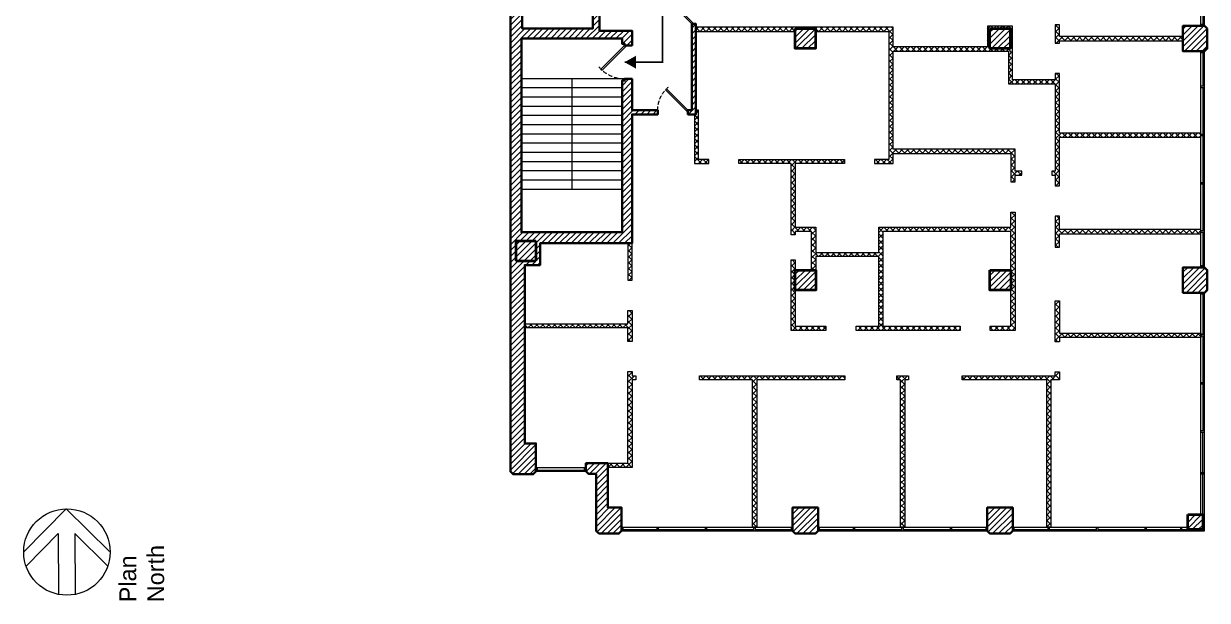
# Model space of a CAD drawing. Extents: x 65572 to 72871, y 30718 to 33858.
# Drawn here: x 71460 to 72871, y 31378 to 32066 of the extents above; entities that cross this region are included whole.
import ezdxf

# ---------------------------------------------------------------- set-up
doc = ezdxf.new("R2010")
doc.units = 0
doc.header["$LTSCALE"] = 0.5
doc.header["$MEASUREMENT"] = 0
doc.linetypes.add('HIDDEN', pattern=[0.375, 0.25, -0.125])
doc.layers.get('0').update_dxf_attribs({"color": 20, "linetype": 'CONTINUOUS'})
for name, color, linetype, lineweight in [('Annotations', 40, 'CONTINUOUS', 5), ('Drywalls', 7, 'CONTINUOUS', 20), ('Framing', 142, 'CONTINUOUS', 13), ('Hatches', 8, 'CONTINUOUS', 5), ('Projections', 151, 'HIDDEN', 5), ('Structure', 7, 'CONTINUOUS', 40), ('Viewed', 150, 'CONTINUOUS', 9), ('Walls', 7, 'CONTINUOUS', 35)]:
    doc.layers.add(name, color=color, linetype=linetype, lineweight=lineweight)
doc.layers.add('Egress', color=7, linetype='CONTINUOUS', lineweight=5, true_color=0xe60000)
doc.styles.get("Standard").update_dxf_attribs({"font": 'arial.ttf'})
pattern_1 = [(45, (4168.4413, 0), (-3.5355339, 3.5355339), [])]
pattern_2 = [(45, (4168.4413, 0), (-3.5355339, 3.5355339), []), (135, (4168.4413, 0), (-3.5355339, -3.5355339), [])]

# ---------------------------------------------------------------- blocks, each defined once
blk = doc.blocks.new('DR1H45')
at = {"color": 0, "linetype": 'ByBlock', "lineweight": -2}
for p, q in [((-0.5, 0), (0.207, 0.707)), ((0.207, 0.707), (0.242, 0.672)), ((-0.465, -0.035), (0.242, 0.672)), ((-0.5, 0), (-0.465, -0.035))]:
    blk.add_line(p, q, dxfattribs=at)
at = {"layer": 'Projections'}
blk.add_arc((-0.5, 0), 1, 0, 50.1944, dxfattribs=at)

msp = doc.modelspace()

# ---------------------------------------------------------------- hatches: boundary and pattern name
at = {"layer": 'Hatches'}
h = msp.add_hatch(dxfattribs=at)
h.set_pattern_fill('ANSI31', color=256, scale=40, style=0)
h.set_pattern_definition(pattern_1)
h.paths.add_polyline_path([(72057.410393, 31708.138744), (72057.410393, 31778.263744), (72075.728413, 31778.263744), (72075.728413, 31804.127705), (72185.410393, 31804.127705), (72185.410393, 31957.877705), (72215.910393, 31957.877705), (72215.910393, 31962.877705), (72185.410393, 31962.877705), (72185.410393, 32000.127705), (72176.410393, 32000.127705), (72176.410393, 31998.127705), (72173.410393, 31998.127705), (72173.410393, 31817.377705), (72053.410393, 31817.377705), (72053.410393, 32048.377705), (72173.410393, 32048.377705), (72173.410393, 32042.127705), (72176.410393, 32042.127705), (72176.410393, 32040.127705), (72185.410393, 32040.127705), (72185.410393, 32057.627705), (72146.410393, 32057.627705), (72146.410393, 32084.127705), (72138.410393, 32084.127705), (72138.410393, 32060.127705), (72054.410393, 32060.127705), (72054.410393, 32254.627705), (72138.410393, 32254.627705), (72138.410393, 32235.127705), (72146.410393, 32235.127705), (72146.410393, 32252.877705), (72185.410393, 32252.877705), (72185.410393, 32348.877705), (72180.410393, 32348.877705), (72180.410393, 32332.627705), (72059.910393, 32332.627705), (72059.910393, 32383.627705), (72180.410393, 32383.627705), (72180.410393, 32380.877705), (72185.410393, 32380.877705), (72185.410393, 32406.627705), (72180.410393, 32406.627705), (72180.410393, 32388.627705), (72059.910393, 32388.627705), (72059.910393, 32495.377705), (72180.410393, 32495.377705), (72180.410393, 32438.627705), (72185.410393, 32438.627705), (72185.410393, 32555.627705), (72180.410393, 32555.627705), (72180.410393, 32503.877705), (72059.910393, 32503.877705), (72059.910393, 32591.627705), (72180.410393, 32591.627705), (72180.410393, 32587.627705), (72185.410393, 32587.627705), (72185.410393, 32619.627705), (72176.410393, 32619.627705), (72176.410393, 32617.627705), (72173.410393, 32617.627705), (72173.410393, 32603.627705), (72053.410393, 32603.627705), (72053.410393, 32845.627705), (72173.410393, 32845.627705), (72173.410393, 32661.627705), (72176.410393, 32661.627705), (72176.410393, 32659.627705), (72185.410393, 32659.627705), (72185.410393, 32677.627705), (72217.160393, 32677.627705), (72217.160393, 32685.627705), (72185.410393, 32685.627705), (72185.410393, 32786.627705), (72283.910393, 32786.627705), (72283.910393, 32685.627705), (72265.160393, 32685.627705), (72265.160393, 32677.627705), (72286.910393, 32677.627705), (72286.910393, 32611.627705), (72291.910393, 32611.627705), (72291.910393, 32677.627705), (72291.910393, 32801.877705), (72215.160393, 32801.877705), (72215.160393, 32812.877705), (72184.160393, 32812.877705), (72184.160393, 32853.627705), (72155.910393, 32853.627705), (72155.910393, 32897.377705), (72172.910393, 32897.377705), (72172.910393, 32923.377705), (72169.728413, 32926.559686), (72145.728413, 32926.559686), (72142.546432, 32923.377705), (72142.546432, 32855.377705), (72043.942879, 32855.377705), (72040.407345, 32851.842171), (72040.407345, 31531.864249), (72043.589325, 31528.682269), (72067.589325, 31528.682269), (72070.771306, 31531.864249), (72070.771306, 31565.467803), (72057.410393, 31565.467803), (72057.410393, 31703.138744)])
h.paths.add_polyline_path([(72059.910393, 32327.627705), (72180.410393, 32327.627705), (72180.410393, 32267.627705), (72059.910393, 32267.627705)], flags=16)
h = msp.add_hatch(dxfattribs=at)
h.set_pattern_fill('ANSI31', color=256, scale=40, style=0)
h.set_pattern_definition(pattern_1)
edge = h.paths.add_edge_path()
edge.add_line((72256.410393, 32059.263744), (72256.410393, 31962.877705))
edge.add_line((72256.410393, 31962.877705), (72251.910393, 31962.877705))
edge.add_line((72251.910393, 31962.877705), (72251.910393, 31957.877705))
edge.add_line((72251.910393, 31957.877705), (72261.410393, 31957.877705))
edge.add_line((72261.410393, 31957.877705), (72261.410393, 32051.763744))
edge.add_line((72261.410393, 32051.763744), (72261.410393, 32061.763744))
edge.add_line((72261.410393, 32061.763744), (72261.410393, 32065.763744))
edge.add_line((72261.410393, 32065.763744), (72256.410393, 32065.763744))
edge.add_line((72256.410393, 32065.763744), (72256.410393, 32051.763744))
h = msp.add_hatch(dxfattribs=at)
h.set_pattern_fill('ANSI37', color=256, scale=40, style=0)
h.set_pattern_definition(pattern_2)
h.paths.add_polyline_path([(72403.910393, 32056.763744), (72491.410393, 32056.763744), (72491.410393, 31904.263744), (72474.410393, 31904.263744), (72474.410393, 31899.263744), (72496.410393, 31899.263744), (72496.410393, 31911.263744), (72636.910393, 31911.263744), (72636.910393, 31890.263744), (72636.910393, 31877.263744), (72641.910393, 31877.263744), (72641.910393, 31885.263744), (72649.910393, 31885.263744), (72649.910393, 31890.263744), (72641.910393, 31890.263744), (72641.910393, 31916.263744), (72496.410393, 31916.263744), (72496.410393, 32033.263744), (72633.910393, 32033.263744), (72633.910393, 31994.263744), (72689.910393, 31994.263744), (72689.910393, 31890.263744), (72685.910393, 31890.263744), (72685.910393, 31885.263744), (72689.910393, 31885.263744), (72689.910393, 31872.570725), (72694.910393, 31872.570725), (72694.910393, 31930.570725), (72863.410393, 31930.570725), (72863.410393, 31935.570725), (72694.910393, 31935.570725), (72694.910393, 32006.763744), (72689.910393, 32006.763744), (72689.910393, 31999.263744), (72638.910393, 31999.263744), (72638.910393, 32063.263744), (72608.910393, 32063.263744), (72608.910393, 32038.263744), (72496.410393, 32038.263744), (72496.410393, 32061.763744), (72261.410393, 32061.763744), (72261.410393, 32056.763744), (72379.910393, 32056.763744), (72379.910393, 32060.263744), (72403.910393, 32060.263744)])
h.paths.add_polyline_path([(72611.910393, 32060.263744), (72635.910393, 32060.263744), (72635.910393, 32036.263744), (72611.910393, 32036.263744)], flags=16)
h = msp.add_hatch(dxfattribs=at)
h.set_pattern_fill('ANSI31', color=256, scale=40, style=0)
h.set_pattern_definition(pattern_1)
h.paths.add_polyline_path([(72379.910393, 32060.263744), (72403.910393, 32060.263744), (72403.910393, 32036.263744), (72379.910393, 32036.263744)])
h = msp.add_hatch(dxfattribs=at)
h.set_pattern_fill('ANSI31', color=256, scale=40, style=0)
h.set_pattern_definition(pattern_1)
h.paths.add_polyline_path([(72611.910393, 32060.263744), (72635.910393, 32060.263744), (72635.910393, 32036.263744), (72611.910393, 32036.263744)])
h = msp.add_hatch(dxfattribs=at)
h.set_pattern_fill('ANSI37', color=256, scale=40, style=0)
h.set_pattern_definition(pattern_2)
h.paths.add_polyline_path([(72841.910393, 32050.763744), (72694.910393, 32050.763744), (72694.910393, 32064.763744), (72689.910393, 32064.763744), (72689.910393, 32042.763744), (72694.910393, 32042.763744), (72694.910393, 32045.763744), (72841.910393, 32045.763744)])
h = msp.add_hatch(dxfattribs=at)
h.set_pattern_fill('ANSI31', color=256, scale=40, style=0)
h.set_pattern_definition(pattern_1)
h.paths.add_polyline_path([(72871.092374, 32060.263744), (72871.092374, 32036.263744), (72867.910393, 32033.081764), (72841.910393, 32033.081764), (72841.910393, 32063.445725), (72867.910393, 32063.445725)])
h = msp.add_hatch(dxfattribs=at)
h.set_pattern_fill('ANSI37', color=256, scale=40, style=0)
h.set_pattern_definition(pattern_2)
h.paths.add_polyline_path([(72259.728413, 31957.877705), (72259.728413, 31899.263744), (72276.728413, 31899.263744), (72276.728413, 31904.263744), (72264.728413, 31904.263744), (72264.728413, 31962.877705), (72261.410393, 31962.877705)])
h = msp.add_hatch(dxfattribs=at)
h.set_pattern_fill('ANSI37', color=256, scale=40, style=0)
h.set_pattern_definition(pattern_2)
h.paths.add_polyline_path([(72399.410393, 31772.263744), (72399.410393, 31818.263744), (72379.910393, 31818.263744), (72379.910393, 31814.263744), (72374.910393, 31814.263744), (72374.910393, 31899.263744), (72312.728413, 31899.263744), (72312.728413, 31904.263744), (72438.410393, 31904.263744), (72438.410393, 31899.263744), (72379.910393, 31899.263744), (72379.910393, 31823.263744), (72404.410393, 31823.263744), (72404.410393, 31793.263744), (72479.410393, 31793.263744), (72479.410393, 31823.263744), (72636.910393, 31823.263744), (72636.910393, 31841.263744), (72641.910393, 31841.263744), (72641.910393, 31700.263744), (72612.410393, 31700.263744), (72612.410393, 31705.263744), (72636.910393, 31705.263744), (72636.910393, 31747.263744), (72636.910393, 31747.263744), (72636.910393, 31773.263744), (72636.910393, 31773.263744), (72636.910393, 31818.263744), (72484.410393, 31818.263744), (72484.410393, 31705.263744), (72576.410393, 31705.263744), (72576.410393, 31700.263744), (72484.410393, 31700.263744), (72484.410393, 31700.263744), (72452.410393, 31700.263744), (72452.410393, 31705.263744), (72479.410393, 31705.263744), (72479.410393, 31788.263744), (72404.410393, 31788.263744), (72404.410393, 31772.263744)])
h = msp.add_hatch(dxfattribs=at)
h.set_pattern_fill('ANSI37', color=256, scale=40, style=0)
h.set_pattern_definition(pattern_2)
h.paths.add_polyline_path([(72863.410393, 31820.570725), (72694.910393, 31820.570725), (72694.910393, 31836.570725), (72689.910393, 31836.570725), (72689.910393, 31799.570725), (72694.910393, 31799.570725), (72694.910393, 31815.570725), (72863.410393, 31815.570725)])
h = msp.add_hatch(dxfattribs=at)
h.set_pattern_fill('ANSI37', color=256, scale=40, style=0)
h.set_pattern_definition(pattern_2)
h.paths.add_polyline_path([(72180.410393, 31804.127705), (72180.410393, 31760.138744), (72185.410393, 31760.138744), (72185.410393, 31804.127705)])
h = msp.add_hatch(dxfattribs=at)
h.set_pattern_fill('ANSI37', color=256, scale=40, style=0)
h.set_pattern_definition(pattern_2)
h.paths.add_polyline_path([(72379.910393, 31748.263744), (72379.910393, 31705.263744), (72416.410393, 31705.263744), (72416.410393, 31700.263744), (72374.910393, 31700.263744), (72374.910393, 31703.763744), (72374.910393, 31700.263744), (72374.910393, 31784.263744), (72376.160393, 31784.263744), (72379.910393, 31784.263744), (72379.910393, 31772.263744)])
h = msp.add_hatch(dxfattribs=at)
h.set_pattern_fill('ANSI31', color=256, scale=40, style=0)
h.set_pattern_definition(pattern_1)
h.paths.add_polyline_path([(72867.910393, 31775.445725), (72871.092374, 31772.263744), (72871.092374, 31748.263744), (72867.910393, 31745.081764), (72841.910393, 31745.081764), (72841.910393, 31775.445725)])
h = msp.add_hatch(dxfattribs=at)
h.set_pattern_fill('ANSI31', color=256, scale=40, style=0)
h.set_pattern_definition(pattern_1)
h.paths.add_polyline_path([(72379.910393, 31772.263744), (72404.410393, 31772.263744), (72404.410393, 31748.263744), (72379.910393, 31748.263744)])
h = msp.add_hatch(dxfattribs=at)
h.set_pattern_fill('ANSI31', color=256, scale=40, style=0)
h.set_pattern_definition(pattern_1)
h.paths.add_polyline_path([(72611.910393, 31772.263744), (72636.910393, 31772.263744), (72636.910393, 31748.263744), (72611.910393, 31748.263744)])
h = msp.add_hatch(dxfattribs=at)
h.set_pattern_fill('ANSI37', color=256, scale=40, style=0)
h.set_pattern_definition(pattern_2)
h.paths.add_polyline_path([(72863.410393, 31691.945725), (72694.910393, 31691.945725), (72694.910393, 31686.763744), (72689.910393, 31686.763744), (72689.910393, 31735.570725), (72694.910393, 31735.570725), (72694.910393, 31696.945725), (72863.410393, 31696.945725)])
h = msp.add_hatch(dxfattribs=at)
h.set_pattern_fill('ANSI37', color=256, scale=40, style=0)
h.set_pattern_definition(pattern_2)
h.paths.add_polyline_path([(72057.410393, 31708.138744), (72180.410393, 31708.138744), (72180.410393, 31724.138744), (72185.410393, 31724.138744), (72185.410393, 31687.138744), (72180.410393, 31687.138744), (72180.410393, 31703.138744), (72057.410393, 31703.138744)])
h = msp.add_hatch(dxfattribs=at)
h.set_pattern_fill('ANSI37', color=256, scale=40, style=0)
h.set_pattern_definition(pattern_2)
h.paths.add_polyline_path([(72156.546432, 31541.877705), (72180.410393, 31541.877705), (72180.410393, 31651.138744), (72185.410393, 31651.138744), (72185.410393, 31646.263744), (72189.910393, 31646.263744), (72189.910393, 31641.263744), (72185.410393, 31641.263744), (72185.410393, 31536.877705), (72156.546432, 31536.877705)])
h = msp.add_hatch(dxfattribs=at)
h.set_pattern_fill('ANSI37', color=256, scale=40, style=0)
h.set_pattern_definition(pattern_2)
h.paths.add_polyline_path([(72679.717374, 31465.649783), (72679.717374, 31641.263744), (72578.967374, 31641.263744), (72578.967374, 31646.263744), (72689.910393, 31646.263744), (72689.910393, 31650.763744), (72694.910393, 31650.763744), (72694.910393, 31641.263744), (72684.717374, 31641.263744), (72684.717374, 31465.649783)])
h = msp.add_hatch(dxfattribs=at)
h.set_pattern_fill('ANSI37', color=256, scale=40, style=0)
h.set_pattern_definition(pattern_2)
h.paths.add_polyline_path([(72329.035393, 31465.649783), (72329.035393, 31641.263744), (72265.910393, 31641.263744), (72265.910393, 31646.263744), (72438.967374, 31646.263744), (72438.967374, 31641.263744), (72334.035393, 31641.263744), (72334.035393, 31465.649783)])
h = msp.add_hatch(dxfattribs=at)
h.set_pattern_fill('ANSI37', color=256, scale=40, style=0)
h.set_pattern_definition(pattern_2)
h.paths.add_polyline_path([(72505.467374, 31465.649783), (72505.467374, 31641.263744), (72500.967374, 31641.263744), (72500.967374, 31646.263744), (72514.967374, 31646.263744), (72514.967374, 31641.263744), (72510.467374, 31641.263744), (72510.467374, 31465.649783)])
h = msp.add_hatch(dxfattribs=at)
h.set_pattern_fill('ANSI31', color=256, scale=40, style=0)
h.set_pattern_definition(pattern_1)
h.paths.add_polyline_path([(72145.728413, 31457.967803), (72142.546432, 31461.149783), (72142.546432, 31529.035822), (72133.472893, 31529.035822), (72130.290913, 31532.217803), (72130.290913, 31541.877705), (72156.546432, 31541.877705), (72156.546432, 31488.899783), (72172.910393, 31488.899783), (72172.910393, 31461.149783), (72169.728413, 31457.967803)])
edge = h.paths.add_edge_path()
edge.add_line((72172.910393, 31461.149783), (72172.910393, 31465.649783))
h = msp.add_hatch(dxfattribs=at)
h.set_pattern_fill('ANSI31', color=256, scale=40, style=0)
h.set_pattern_definition(pattern_1)
h.paths.add_polyline_path([(72407.092374, 31488.899783), (72376.728413, 31488.899783), (72376.728413, 31461.149783), (72379.910393, 31457.967803), (72403.910393, 31457.967803), (72407.092374, 31461.149783)])
edge = h.paths.add_edge_path(flags=17)
edge.add_line((72407.092374, 31461.149783), (72407.092374, 31465.649783))
h = msp.add_hatch(dxfattribs=at)
h.set_pattern_fill('ANSI31', color=256, scale=40, style=0)
h.set_pattern_definition(pattern_1)
edge = h.paths.add_edge_path()
edge.add_line((72639.092374, 31461.149783), (72635.910393, 31457.967803))
edge.add_line((72635.910393, 31457.967803), (72611.910393, 31457.967803))
edge.add_line((72611.910393, 31457.967803), (72608.728413, 31461.149783))
edge.add_line((72608.728413, 31461.149783), (72608.728413, 31488.899783))
edge.add_line((72608.728413, 31488.899783), (72639.092374, 31488.899783))
edge.add_line((72639.092374, 31488.899783), (72639.092374, 31461.149783))
edge.add_line((72639.092374, 31461.149783), (72639.092374, 31465.649783))
h = msp.add_hatch(dxfattribs=at)
h.set_pattern_fill('ANSI31', color=256, scale=40, style=0)
h.set_pattern_definition(pattern_1)
h.paths.add_polyline_path([(72847.660393, 31480.649783), (72865.660393, 31480.649783), (72865.660393, 31462.649783), (72847.660393, 31462.649783)])

# ---------------------------------------------------------------- linework, layer by layer
at = {"layer": 'Annotations'}
for p, q in [((71510.944718, 31487.493473), (71460.141399, 31436.107475)), ((71510.944718, 31487.493473), (71562.400261, 31436.760593)), ((71501.283954, 31457.895852), (71462.970718, 31419.143189)), ((71501.283954, 31457.895852), (71501.741837, 31386.205069)), ((71520.982753, 31458.021666), (71521.441931, 31386.128142)), ((71520.982753, 31458.021666), (71560.363354, 31419.194143))]:
    msp.add_line(p, q, dxfattribs=at)
msp.add_circle((71511.65824, 31435.98142), 51.516995, dxfattribs=at)
at = {"layer": 'Drywalls'}
for p, q in [((72641.910393, 31994.263744), (72649.910393, 31994.263744)), ((72578.967374, 31641.263744), (72578.967374, 31646.263744))]:
    msp.add_line(p, q, dxfattribs=at)
for points in [[(72403.910393, 32056.763744), (72491.410393, 32056.763744), (72491.410393, 31904.263744), (72474.410393, 31904.263744), (72474.410393, 31899.263744), (72496.410393, 31899.263744), (72496.410393, 31911.263744), (72636.910393, 31911.263744), (72636.910393, 31890.263744), (72636.910393, 31877.263744), (72641.910393, 31877.263744), (72641.910393, 31885.263744), (72649.910393, 31885.263744), (72649.910393, 31890.263744), (72641.910393, 31890.263744), (72641.910393, 31916.263744), (72496.410393, 31916.263744), (72496.410393, 32033.263744), (72633.910393, 32033.263744), (72633.910393, 31994.263744), (72689.910393, 31994.263744), (72689.910393, 31890.263744), (72685.910393, 31890.263744), (72685.910393, 31885.263744), (72689.910393, 31885.263744), (72689.910393, 31872.570725), (72694.910393, 31872.570725), (72694.910393, 31930.570725), (72863.410393, 31930.570725), (72863.410393, 31935.570725), (72694.910393, 31935.570725), (72694.910393, 32006.763744), (72689.910393, 32006.763744), (72689.910393, 31999.263744), (72638.910393, 31999.263744), (72638.910393, 32063.263744), (72608.910393, 32063.263744), (72608.910393, 32038.263744), (72496.410393, 32038.263744), (72496.410393, 32061.763744), (72261.410393, 32061.763744), (72261.410393, 32056.763744), (72379.910393, 32056.763744), (72379.910393, 32060.263744), (72403.910393, 32060.263744)], [(72841.910393, 32050.763744), (72694.910393, 32050.763744), (72694.910393, 32064.763744), (72689.910393, 32064.763744), (72689.910393, 32042.763744), (72694.910393, 32042.763744), (72694.910393, 32045.763744), (72841.910393, 32045.763744)], [(72259.728413, 31957.877705), (72259.728413, 31899.263744), (72276.728413, 31899.263744), (72276.728413, 31904.263744), (72264.728413, 31904.263744), (72264.728413, 31962.877705), (72261.410393, 31962.877705)], [(72399.410393, 31772.263744), (72399.410393, 31818.263744), (72379.910393, 31818.263744), (72379.910393, 31814.263744), (72374.910393, 31814.263744), (72374.910393, 31899.263744), (72312.728413, 31899.263744), (72312.728413, 31904.263744), (72438.410393, 31904.263744), (72438.410393, 31899.263744), (72379.910393, 31899.263744), (72379.910393, 31823.263744), (72404.410393, 31823.263744), (72404.410393, 31793.263744), (72479.410393, 31793.263744), (72479.410393, 31823.263744), (72636.910393, 31823.263744), (72636.910393, 31841.263744), (72641.910393, 31841.263744), (72641.910393, 31700.263744), (72612.410393, 31700.263744), (72612.410393, 31705.263744), (72636.910393, 31705.263744), (72636.910393, 31747.263744), (72636.910393, 31747.263744), (72636.910393, 31773.263744), (72636.910393, 31773.263744), (72636.910393, 31818.263744), (72484.410393, 31818.263744), (72484.410393, 31705.263744), (72576.410393, 31705.263744), (72576.410393, 31700.263744), (72484.410393, 31700.263744), (72484.410393, 31700.263744), (72452.410393, 31700.263744), (72452.410393, 31705.263744), (72479.410393, 31705.263744), (72479.410393, 31788.263744), (72404.410393, 31788.263744), (72404.410393, 31772.263744)], [(72863.410393, 31820.570725), (72694.910393, 31820.570725), (72694.910393, 31836.570725), (72689.910393, 31836.570725), (72689.910393, 31799.570725), (72694.910393, 31799.570725), (72694.910393, 31815.570725), (72863.410393, 31815.570725)], [(72180.410393, 31804.127705), (72180.410393, 31760.138744), (72185.410393, 31760.138744), (72185.410393, 31804.127705)], [(72379.910393, 31748.263744), (72379.910393, 31705.263744), (72416.410393, 31705.263744), (72416.410393, 31700.263744), (72374.910393, 31700.263744), (72374.910393, 31703.763744), (72374.910393, 31700.263744), (72374.910393, 31784.263744), (72376.160393, 31784.263744), (72379.910393, 31784.263744), (72379.910393, 31772.263744)], [(72863.410393, 31691.945725), (72694.910393, 31691.945725), (72694.910393, 31686.763744), (72689.910393, 31686.763744), (72689.910393, 31735.570725), (72694.910393, 31735.570725), (72694.910393, 31696.945725), (72863.410393, 31696.945725)], [(72057.410393, 31708.138744), (72180.410393, 31708.138744), (72180.410393, 31724.138744), (72185.410393, 31724.138744), (72185.410393, 31687.138744), (72180.410393, 31687.138744), (72180.410393, 31703.138744), (72057.410393, 31703.138744)], [(72156.546432, 31541.877705), (72180.410393, 31541.877705), (72180.410393, 31651.138744), (72185.410393, 31651.138744), (72185.410393, 31646.263744), (72189.910393, 31646.263744), (72189.910393, 31641.263744), (72185.410393, 31641.263744), (72185.410393, 31536.877705), (72156.546432, 31536.877705)], [(72679.717374, 31465.649783), (72679.717374, 31641.263744), (72578.967374, 31641.263744), (72578.967374, 31646.263744), (72689.910393, 31646.263744), (72689.910393, 31650.763744), (72694.910393, 31650.763744), (72694.910393, 31641.263744), (72684.717374, 31641.263744), (72684.717374, 31465.649783)], [(72329.035393, 31465.649783), (72329.035393, 31641.263744), (72265.910393, 31641.263744), (72265.910393, 31646.263744), (72438.967374, 31646.263744), (72438.967374, 31641.263744), (72334.035393, 31641.263744), (72334.035393, 31465.649783)], [(72505.467374, 31465.649783), (72505.467374, 31641.263744), (72500.967374, 31641.263744), (72500.967374, 31646.263744), (72514.967374, 31646.263744), (72514.967374, 31641.263744), (72510.467374, 31641.263744), (72510.467374, 31465.649783)]]:
    msp.add_lwpolyline(points, close=True, dxfattribs=at)
msp.add_lwpolyline([(72576.410393, 31700.263744), (72576.410393, 31705.263744)], dxfattribs=at)
at = {"layer": 'Egress', "const_width": 2}
msp.add_lwpolyline([(72221.781313, 32335.344482), (72221.781313, 32020.316811), (72176.410393, 32020.127705)], dxfattribs=at)
at = {"layer": 'Egress'}
msp.add_solid([(72190.046828, 32027.825693), (72176.410393, 32020.127705), (72190.046828, 32012.429718)], dxfattribs=at)
at = {"layer": 'Framing'}
for p, q in [((72865.660393, 32105.195725), (72865.660393, 32065.195725)), ((72867.910393, 32065.195725), (72863.410393, 32065.195725)), ((72867.910393, 32031.331764), (72863.410393, 32031.331764)), ((72865.660393, 32031.331764), (72865.660393, 31991.445725)), ((72867.910393, 31991.445725), (72863.410393, 31991.445725)), ((72867.910393, 31989.695725), (72863.410393, 31989.695725)), ((72865.660393, 31989.695725), (72865.660393, 31933.945725)), ((72867.910393, 31933.945725), (72863.410393, 31933.945725)), ((72867.910393, 31932.195725), (72863.410393, 31932.195725)), ((72865.660393, 31932.195725), (72865.660393, 31876.445725)), ((72867.910393, 31876.445725), (72863.410393, 31876.445725)), ((72867.910393, 31874.695725), (72863.410393, 31874.695725)), ((72865.660393, 31874.695725), (72865.660393, 31818.945725)), ((72867.910393, 31818.945725), (72863.410393, 31818.945725)), ((72867.910393, 31817.195725), (72863.410393, 31817.195725)), ((72865.660393, 31817.195725), (72865.660393, 31777.195725)), ((72867.910393, 31777.195725), (72863.410393, 31777.195725)), ((72867.910393, 31743.331764), (72863.410393, 31743.331764)), ((72865.660393, 31743.331764), (72865.660393, 31695.320725)), ((72867.910393, 31695.320725), (72863.410393, 31695.320725)), ((72867.910393, 31693.570725), (72863.410393, 31693.570725)), ((72865.660393, 31693.570725), (72865.660393, 31637.820725)), ((72867.910393, 31637.820725), (72863.410393, 31637.820725)), ((72867.910393, 31636.070725), (72863.410393, 31636.070725)), ((72865.660393, 31636.070725), (72865.660393, 31580.320725)), ((72867.910393, 31580.320725), (72863.410393, 31580.320725)), ((72867.910393, 31578.570725), (72863.410393, 31578.570725)), ((72865.660393, 31530.581764), (72865.660393, 31578.570725)), ((72072.540913, 31532.217803), (72072.540913, 31536.717803)), ((72128.540913, 31532.217803), (72128.540913, 31536.717803)), ((72072.540913, 31533.717803), (72128.540913, 31533.717803)), ((72867.910393, 31530.581764), (72863.410393, 31530.581764)), ((72867.910393, 31530.581764), (72863.410393, 31530.581764)), ((72867.910393, 31530.581764), (72863.410393, 31530.581764)), ((72867.910393, 31528.831764), (72863.410393, 31528.831764)), ((72867.910393, 31528.831764), (72863.410393, 31528.831764)), ((72865.660393, 31512.388744), (72865.660393, 31528.831764)), ((72865.660393, 31462.649783), (72865.660393, 31528.831764)), ((72174.660393, 31461.149783), (72174.660393, 31465.649783)), ((72215.160393, 31461.149783), (72215.160393, 31465.649783)), ((72216.910393, 31461.149783), (72216.910393, 31465.649783)), ((72272.910393, 31461.149783), (72272.910393, 31465.649783)), ((72274.660393, 31461.149783), (72274.660393, 31465.649783)), ((72330.660393, 31461.149783), (72330.660393, 31465.649783)), ((72332.410393, 31461.149783), (72332.410393, 31465.649783)), ((72374.978413, 31465.649783), (72374.978413, 31461.149783)), ((72408.842374, 31461.149783), (72408.842374, 31465.649783)), ((72449.342374, 31461.149783), (72449.342374, 31465.649783)), ((72451.092374, 31461.149783), (72451.092374, 31465.649783)), ((72507.092374, 31461.149783), (72507.092374, 31465.649783)), ((72508.842374, 31461.149783), (72508.842374, 31465.649783)), ((72564.842374, 31461.149783), (72564.842374, 31465.649783)), ((72566.592374, 31461.149783), (72566.592374, 31465.649783)), ((72606.978413, 31465.649783), (72606.978413, 31461.149783)), ((72640.842374, 31461.149783), (72640.842374, 31465.649783)), ((72681.342374, 31461.149783), (72681.342374, 31465.649783)), ((72683.092374, 31461.149783), (72683.092374, 31465.649783)), ((72739.092374, 31461.149783), (72739.092374, 31465.649783)), ((72740.842374, 31461.149783), (72740.842374, 31465.649783)), ((72796.842374, 31461.149783), (72796.842374, 31465.649783)), ((72796.842374, 31461.149783), (72796.842374, 31465.649783)), ((72798.592374, 31461.149783), (72798.592374, 31465.649783)), ((72798.592374, 31461.149783), (72798.592374, 31465.649783)), ((72838.978413, 31465.649783), (72838.978413, 31461.149783)), ((72840.728413, 31461.149783), (72840.728413, 31465.649783)), ((72174.660393, 31462.649783), (72215.160393, 31462.649783)), ((72216.910393, 31462.649783), (72272.910393, 31462.649783)), ((72274.660393, 31462.649783), (72330.660393, 31462.649783)), ((72332.410393, 31462.649783), (72374.978413, 31462.649783)), ((72408.842374, 31462.649783), (72449.342374, 31462.649783)), ((72451.092374, 31462.649783), (72507.092374, 31462.649783)), ((72508.842374, 31462.649783), (72564.842374, 31462.649783)), ((72566.592374, 31462.649783), (72606.978413, 31462.649783)), ((72640.842374, 31462.649783), (72681.342374, 31462.649783)), ((72683.092374, 31462.649783), (72739.092374, 31462.649783)), ((72740.842374, 31462.649783), (72796.842374, 31462.649783)), ((72798.592374, 31462.649783), (72838.978413, 31462.649783)), ((72840.728413, 31462.649783), (72865.660393, 31462.649783))]:
    msp.add_line(p, q, dxfattribs=at)
at = {"layer": 'Structure'}
for p, q in [((72046.728413, 31807.263744), (72070.728413, 31807.263744)), ((72046.728413, 31807.263744), (72046.728413, 31783.263744)), ((72070.728413, 31807.263744), (72070.728413, 31783.263744)), ((72046.728413, 31783.263744), (72070.728413, 31783.263744))]:
    msp.add_line(p, q, dxfattribs=at)
for points in [[(72379.910393, 32060.263744), (72403.910393, 32060.263744), (72403.910393, 32036.263744), (72379.910393, 32036.263744)], [(72611.910393, 32060.263744), (72635.910393, 32060.263744), (72635.910393, 32036.263744), (72611.910393, 32036.263744)], [(72379.910393, 31772.263744), (72404.410393, 31772.263744), (72404.410393, 31748.263744), (72379.910393, 31748.263744)], [(72611.910393, 31772.263744), (72636.910393, 31772.263744), (72636.910393, 31748.263744), (72611.910393, 31748.263744)], [(72847.660393, 31480.649783), (72865.660393, 31480.649783), (72865.660393, 31462.649783), (72847.660393, 31462.649783)]]:
    msp.add_lwpolyline(points, close=True, dxfattribs=at)
at = {"layer": 'Viewed'}
for p, q in [((72863.410393, 32063.445725), (72863.410393, 32316.070725)), ((72867.910393, 32063.445725), (72867.910393, 32316.070725)), ((72863.410393, 31775.445725), (72863.410393, 32033.081764)), ((72867.910393, 31775.445725), (72867.910393, 32033.081764)), ((72173.410393, 32000.467803), (72053.478413, 32000.467803)), ((72113.444403, 32000.467803), (72113.444403, 31868.467803)), ((72173.410393, 31989.467803), (72053.478413, 31989.467803)), ((72173.410393, 31978.467803), (72053.478413, 31978.467803)), ((72173.410393, 31967.467803), (72053.478413, 31967.467803)), ((72173.410393, 31956.467803), (72053.478413, 31956.467803)), ((72173.410393, 31945.467803), (72053.478413, 31945.467803)), ((72173.410393, 31934.467803), (72053.478413, 31934.467803)), ((72173.410393, 31923.467803), (72053.478413, 31923.467803)), ((72173.410393, 31912.467803), (72053.478413, 31912.467803)), ((72173.410393, 31901.467803), (72053.478413, 31901.467803)), ((72173.410393, 31890.467803), (72053.478413, 31890.467803)), ((72173.410393, 31879.467803), (72053.478413, 31879.467803)), ((72173.410393, 31868.467803), (72053.478413, 31868.467803)), ((72863.410393, 31528.831764), (72863.410393, 31745.081764)), ((72867.910393, 31528.831764), (72867.910393, 31745.081764)), ((72070.790913, 31536.717803), (72130.290913, 31536.717803)), ((72070.771306, 31532.217803), (72130.290913, 31532.217803)), ((72863.410393, 31480.649783), (72863.410393, 31530.581764)), ((72867.910393, 31461.149783), (72867.910393, 31530.581764)), ((72172.910393, 31465.649783), (72376.728413, 31465.649783)), ((72407.092374, 31465.649783), (72608.728413, 31465.649783)), ((72639.092374, 31465.649783), (72840.728413, 31465.649783)), ((72796.842374, 31465.649783), (72847.660393, 31465.649783)), ((72172.910393, 31461.149783), (72376.728413, 31461.149783)), ((72407.092374, 31461.149783), (72608.728413, 31461.149783)), ((72639.092374, 31461.149783), (72840.728413, 31461.149783)), ((72796.842374, 31461.149783), (72867.910393, 31461.149783))]:
    msp.add_line(p, q, dxfattribs=at)
at = {"layer": 'Walls'}
for p, q in [((72172.910393, 31461.149783), (72172.910393, 31465.649783)), ((72407.092374, 31461.149783), (72407.092374, 31465.649783))]:
    msp.add_line(p, q, dxfattribs=at)
for points in [[(72040.407345, 32851.842171), (72040.407345, 31531.864249), (72043.589325, 31528.682269), (72067.589325, 31528.682269), (72070.771306, 31531.864249), (72070.771306, 31565.467803), (72057.410393, 31565.467803), (72057.410393, 31703.138744), (72057.410393, 31708.138744), (72057.410393, 31778.263744), (72075.728413, 31778.263744), (72075.728413, 31804.127705), (72185.410393, 31804.127705), (72185.410393, 31957.877705), (72215.910393, 31957.877705), (72215.910393, 31962.877705), (72185.410393, 31962.877705), (72185.410393, 32000.127705), (72176.410393, 32000.127705), (72176.410393, 31998.127705), (72173.410393, 31998.127705), (72173.410393, 31817.377705), (72053.410393, 31817.377705), (72053.410393, 32048.377705), (72173.410393, 32048.377705), (72173.410393, 32042.127705), (72176.410393, 32042.127705), (72176.410393, 32040.127705), (72185.410393, 32040.127705), (72185.410393, 32057.627705), (72146.410393, 32057.627705), (72146.410393, 32084.127705)], [(72138.410393, 32084.127705), (72138.410393, 32060.127705), (72054.410393, 32060.127705), (72054.410393, 32254.627705)], [(72256.410393, 32059.263744), (72256.410393, 31962.877705), (72251.910393, 31962.877705), (72251.910393, 31957.877705), (72261.410393, 31957.877705), (72261.410393, 32051.763744), (72261.410393, 32061.763744), (72261.410393, 32065.763744), (72256.410393, 32065.763744), (72256.410393, 32051.763744)], [(72639.092374, 31461.149783), (72635.910393, 31457.967803), (72611.910393, 31457.967803), (72608.728413, 31461.149783), (72608.728413, 31488.899783), (72639.092374, 31488.899783), (72639.092374, 31461.149783), (72639.092374, 31465.649783)]]:
    msp.add_lwpolyline(points, dxfattribs=at)
for points in [[(72871.092374, 32060.263744), (72871.092374, 32036.263744), (72867.910393, 32033.081764), (72841.910393, 32033.081764), (72841.910393, 32063.445725), (72867.910393, 32063.445725)], [(72867.910393, 31775.445725), (72871.092374, 31772.263744), (72871.092374, 31748.263744), (72867.910393, 31745.081764), (72841.910393, 31745.081764), (72841.910393, 31775.445725)], [(72145.728413, 31457.967803), (72142.546432, 31461.149783), (72142.546432, 31529.035822), (72133.472893, 31529.035822), (72130.290913, 31532.217803), (72130.290913, 31541.877705), (72156.546432, 31541.877705), (72156.546432, 31488.899783), (72172.910393, 31488.899783), (72172.910393, 31461.149783), (72169.728413, 31457.967803)], [(72407.092374, 31488.899783), (72376.728413, 31488.899783), (72376.728413, 31461.149783), (72379.910393, 31457.967803), (72403.910393, 31457.967803), (72407.092374, 31461.149783)]]:
    msp.add_lwpolyline(points, close=True, dxfattribs=at)

# ---------------------------------------------------------------- block references
at = {"layer": 'Framing'}
for p, xscale, yscale, zscale, rotation in [((72256.410393, 32083.763744), 36, 36, 0.001, 90), ((72176.410393, 32020.127705), -40, 40, 0.001111111111111111, 89.99999999999993)]:
    msp.add_blockref('DR1H45', p, dxfattribs=dict(at, xscale=xscale, yscale=yscale, zscale=zscale, rotation=rotation))
at = {"layer": 'Framing', "xscale": -36, "yscale": 36, "zscale": 0.001}
msp.add_blockref('DR1H45', (72233.910393, 31962.877705), dxfattribs=at)

# ---------------------------------------------------------------- texts
at = {"layer": 'Annotations', "insert": (71574.238933, 31376.069893), "char_height": 20, "attachment_point": 1, "rotation": 90}
msp.add_mtext_dynamic_manual_height_columns('Plan North', width=87.48040342, gutter_width=2.5, heights=[0], dxfattribs=at)

doc.saveas('drawing.dxf')
